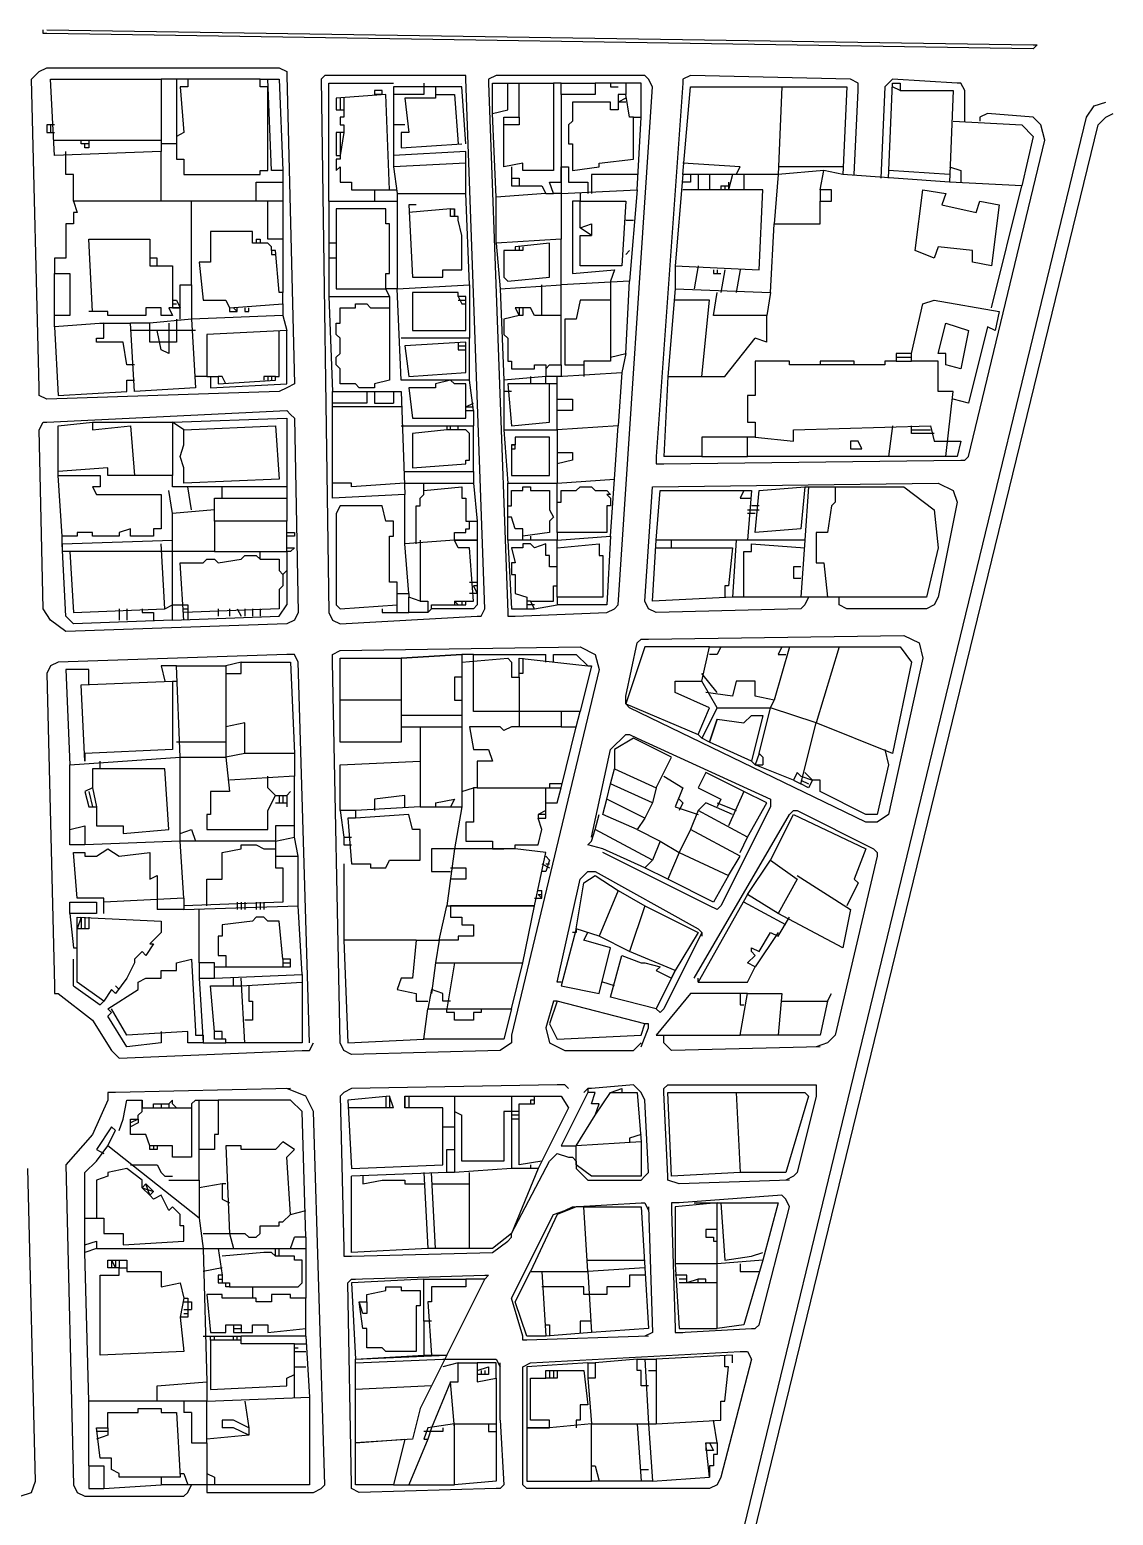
# Model space of a CAD drawing. Extents: x 636135 to 636995, y 811025 to 813508.
# Drawn here: x 636419.5 to 636704, y 811512 to 811902 of the extents above; entities that cross this region are included whole.
import ezdxf

# ---------------------------------------------------------------- set-up
doc = ezdxf.new("R2010")
doc.units = 0
for name, color, linetype in [('BLOCK', 7, 'CONTINUOUS'), ('BUILD', 3, 'CONTINUOUS'), ('ROADFAC', 4, 'CONTINUOUS')]:
    doc.layers.add(name, color=color, linetype=linetype)

msp = doc.modelspace()

# ---------------------------------------------------------------- linework, layer by layer
at = {"layer": 'BLOCK'}
for points in [[(636420, 811889), (636422, 811891), (636424, 811892)], [(636424, 811892), (636485, 811892)], [(636485, 811892), (636487, 811891), (636487, 811889)], [(636422, 811808), (636420, 811889)], [(636487, 811890), (636489, 811809)], [(636498, 811890), (636497, 811890), (636496, 811889)], [(636496, 811889), (636498, 811749)], [(636532, 811890), (636498, 811890)], [(636534, 811889), (636534, 811890), (636532, 811890)], [(636539, 811750), (636534, 811889)], [(636542, 811890), (636540, 811889), (636540, 811888)], [(636540, 811888), (636545, 811749)], [(636581, 811890), (636542, 811890)], [(636574, 811751), (636583, 811887)], [(636583, 811887), (636582, 811889), (636581, 811890)], [(636591, 811888), (636584, 811790)], [(636593, 811890), (636591, 811889), (636591, 811888)], [(636635, 811889), (636593, 811890)], [(636637, 811886), (636637, 811888), (636635, 811889)], [(636644, 811887), (636643, 811863)], [(636646, 811889), (636645, 811888), (636644, 811887)], [(636663, 811888), (636646, 811889)], [(636665, 811886), (636664, 811888), (636663, 811888)], [(636636, 811864), (636637, 811886)], [(636665, 811878), (636665, 811886)], [(636671, 811880), (636669, 811879), (636669, 811878)], [(636683, 811879), (636671, 811880)], [(636686, 811873), (636685, 811877), (636683, 811879)], [(636666, 811790), (636686, 811873)], [(636489, 811809), (636487, 811808), (636485, 811807)], [(636424, 811805), (636422, 811806), (636422, 811808)], [(636485, 811807), (636424, 811805)], [(636424, 811799), (636487, 811802)], [(636487, 811802), (636488, 811801), (636489, 811800)], [(636422, 811797), (636423, 811799), (636424, 811799)], [(636423, 811750), (636422, 811797)], [(636489, 811800), (636490, 811749)], [(636584, 811790), (636584, 811788), (636586, 811788)], [(636586, 811788), (636664, 811789)], [(636664, 811789), (636665, 811789), (636666, 811790)], [(636581, 811752), (636583, 811782)], [(636583, 811782), (636658, 811783)], [(636658, 811783), (636662, 811781), (636663, 811778)], [(636663, 811778), (636658, 811753)], [(636429, 811744), (636425, 811747), (636423, 811750)], [(636537, 811748), (636538, 811748), (636539, 811750)], [(636571, 811749), (636573, 811750), (636574, 811751)], [(636584, 811749), (636582, 811750), (636581, 811752)], [(636622, 811750), (636584, 811749)], [(636624, 811753), (636623, 811751), (636622, 811750)], [(636634, 811750), (636632, 811751), (636632, 811753)], [(636655, 811750), (636634, 811750)], [(636658, 811753), (636657, 811751), (636655, 811750)], [(636487, 811746), (636429, 811744)], [(636490, 811749), (636489, 811747), (636487, 811746)], [(636498, 811749), (636499, 811747), (636501, 811746)], [(636501, 811746), (636537, 811748)], [(636545, 811749), (636545, 811748), (636547, 811748)], [(636547, 811748), (636571, 811749)], [(636582, 811742), (636649, 811743)], [(636649, 811743), (636653, 811741), (636654, 811737)], [(636499, 811736), (636499, 811738), (636501, 811739)], [(636501, 811739), (636564, 811740)], [(636564, 811740), (636568, 811738), (636569, 811734)], [(636576, 811727), (636579, 811741)], [(636579, 811741), (636580, 811742), (636582, 811742)], [(636427, 811736), (636425, 811735), (636424, 811733)], [(636487, 811738), (636427, 811736)], [(636490, 811736), (636489, 811738), (636487, 811738)], [(636493, 811636), (636490, 811736)], [(636501, 811636), (636499, 811736)], [(636654, 811737), (636645, 811696)], [(636424, 811733), (636426, 811651)], [(636569, 811734), (636546, 811638)], [(636577, 811724), (636576, 811725), (636576, 811727)], [(636639, 811694), (636577, 811724)], [(636567, 811690), (636572, 811713), (636576, 811717)], [(636576, 811717), (636577, 811717), (636579, 811716)], [(636579, 811716), (636614, 811700)], [(636614, 811700), (636614, 811699), (636614, 811698)], [(636594, 811653), (636619, 811696)], [(636614, 811698), (636601, 811672)], [(636619, 811696), (636620, 811697), (636621, 811697)], [(636621, 811697), (636641, 811687)], [(636645, 811696), (636642, 811694), (636639, 811694)], [(636598, 811672), (636570, 811686)], [(636642, 811685), (636631, 811638)], [(636641, 811687), (636642, 811686), (636642, 811685)], [(636564, 811679), (636566, 811681), (636568, 811681)], [(636568, 811681), (636595, 811666)], [(636558, 811652), (636564, 811679)], [(636601, 811672), (636600, 811671), (636598, 811672)], [(636596, 811665), (636586, 811645)], [(636595, 811666), (636596, 811665), (636596, 811664)], [(636595, 811652), (636595, 811652), (636595, 811653)], [(636426, 811651), (636426, 811649), (636427, 811649), (636436, 811642), (636441, 811634), (636442, 811633), (636443, 811632)], [(636559, 811652), (636558, 811652), (636558, 811652)], [(636558, 811647), (636557, 811647), (636555, 811640)], [(636586, 811645), (636585, 811644), (636584, 811645)], [(636582, 811640), (636582, 811641), (636581, 811641)], [(636546, 811638), (636546, 811636), (636543, 811634)], [(636555, 811640), (636556, 811636), (636560, 811634)], [(636580, 811635), (636582, 811640)], [(636588, 811634), (636586, 811636), (636586, 811638)], [(636631, 811638), (636629, 811636), (636626, 811635)], [(636443, 811632), (636491, 811634)], [(636491, 811634), (636493, 811634), (636494, 811636)], [(636504, 811633), (636502, 811634), (636501, 811636)], [(636543, 811634), (636504, 811633)], [(636560, 811634), (636578, 811634)], [(636578, 811634), (636579, 811635), (636580, 811636)], [(636627, 811635), (636588, 811634)], [(636442, 811623), (636440, 811623), (636440, 811621), (636436, 811612), (636429, 811604)], [(636488, 811624), (636442, 811623)], [(636494, 811618), (636492, 811622), (636487, 811624)], [(636504, 811624), (636502, 811623), (636501, 811622)], [(636501, 811622), (636502, 811582)], [(636558, 811625), (636504, 811624)], [(636561, 811624), (636560, 811625), (636558, 811625)], [(636567, 811624), (636566, 811624), (636565, 811623)], [(636566, 811624), (636566, 811623)], [(636578, 811625), (636567, 811624)], [(636581, 811621), (636580, 811623), (636578, 811625)], [(636586, 811623), (636586, 811624), (636587, 811625)], [(636587, 811601), (636586, 811623)], [(636587, 811625), (636623, 811625)], [(636626, 811622), (636621, 811602)], [(636623, 811625), (636626, 811625), (636626, 811622)], [(636497, 811520), (636494, 811618)], [(636582, 811602), (636581, 811621)], [(636556, 811605), (636557, 811606), (636558, 811607)], [(636558, 811607), (636561, 811606)], [(636561, 811606), (636562, 811606), (636563, 811605)], [(636421, 811521), (636419, 811603)], [(636429, 811604), (636431, 811520)], [(636546, 811586), (636556, 811605)], [(636563, 811605), (636563, 811603), (636564, 811602)], [(636564, 811602), (636566, 811600), (636580, 811600)], [(636580, 811600), (636581, 811601), (636582, 811602)], [(636621, 811602), (636620, 811601), (636618, 811600)], [(636590, 811599), (636587, 811600), (636587, 811601)], [(636619, 811600), (636590, 811599)], [(636562, 811593), (636580, 811594)], [(636580, 811594), (636581, 811594), (636582, 811592)], [(636590, 811594), (636588, 811594), (636588, 811592)], [(636617, 811596), (636590, 811594)], [(636619, 811593), (636618, 811595), (636617, 811596)], [(636546, 811569), (636557, 811591)], [(636557, 811591), (636560, 811592), (636562, 811593)], [(636582, 811593), (636583, 811560)], [(636588, 811592), (636589, 811561)], [(636611, 811562), (636619, 811593)], [(636504, 811580), (636541, 811581), (636545, 811584)], [(636545, 811584), (636546, 811585), (636546, 811586)], [(636502, 811582), (636502, 811580), (636504, 811580)], [(636504, 811574), (636539, 811575)], [(636539, 811575), (636540, 811575), (636539, 811574)], [(636503, 811573), (636504, 811574), (636505, 811574)], [(636504, 811520), (636503, 811573)], [(636549, 811559), (636546, 811569)], [(636550, 811558), (636549, 811558), (636549, 811559)], [(636582, 811559), (636550, 811558)], [(636583, 811560), (636583, 811560), (636581, 811559)], [(636589, 811561), (636589, 811560), (636591, 811560)], [(636590, 811560), (636609, 811561)], [(636609, 811561), (636610, 811561), (636611, 811562)], [(636551, 811552), (636606, 811555)], [(636606, 811555), (636608, 811555), (636609, 811553)], [(636528, 811553), (636542, 811553)], [(636542, 811553), (636542, 811553), (636543, 811551)], [(636543, 811537), (636543, 811552)], [(636549, 811549), (636549, 811551), (636551, 811552)], [(636609, 811553), (636601, 811522)], [(636549, 811520), (636549, 811549)], [(636543, 811537), (636544, 811520)], [(636417, 811517), (636420, 811518), (636421, 811521)], [(636431, 811520), (636432, 811518), (636434, 811517)], [(636460, 811517), (636461, 811518), (636462, 811520)], [(636466, 811520), (636466, 811518), (636467, 811518)], [(636494, 811518), (636496, 811519), (636497, 811520)], [(636506, 811518), (636504, 811519), (636504, 811520)], [(636544, 811520), (636543, 811519), (636542, 811519)], [(636551, 811519), (636550, 811519), (636549, 811520)], [(636601, 811522), (636600, 811520), (636598, 811519)], [(636434, 811517), (636460, 811517)], [(636467, 811518), (636494, 811518)], [(636542, 811519), (636506, 811518)], [(636598, 811519), (636551, 811519)]]:
    msp.add_lwpolyline(points, dxfattribs=at)
at = {"layer": 'BUILD'}
for points in [[(636425, 811889), (636426, 811889), (636454, 811889), (636454, 811870), (636426, 811869), (636425, 811889)], [(636461, 811889), (636461, 811887), (636459, 811887), (636460, 811875), (636458, 811874), (636458, 811868), (636460, 811868), (636460, 811864), (636480, 811864), (636480, 811865), (636482, 811865), (636482, 811887), (636480, 811887), (636480, 811889), (636454, 811889)], [(636458, 811889), (636458, 811874)], [(636480, 811889), (636485, 811889), (636486, 811865), (636483, 811865), (636482, 811889)], [(636498, 811857), (636498, 811888)], [(636498, 811888), (636515, 811888)], [(636523, 811888), (636523, 811885), (636515, 811885)], [(636533, 811887), (636515, 811887)], [(636515, 811887), (636515, 811869)], [(636526, 811887), (636526, 811884), (636518, 811884), (636519, 811875), (636517, 811875), (636517, 811871), (636533, 811872), (636533, 811872)], [(636533, 811888), (636533, 811888)], [(636534, 811872), (636533, 811887)], [(636541, 811880), (636541, 811888), (636557, 811888), (636557, 811865), (636549, 811865), (636549, 811867), (636544, 811866), (636544, 811879), (636548, 811879), (636548, 811888)], [(636541, 811880), (636545, 811881), (636545, 811888)], [(636559, 811885), (636559, 811888), (636557, 811888)], [(636568, 811888), (636568, 811885), (636559, 811885)], [(636559, 811888), (636568, 811888)], [(636576, 811888), (636576, 811885), (636574, 811885), (636574, 811881), (636572, 811881), (636572, 811883), (636562, 811883), (636562, 811878), (636561, 811877), (636561, 811872), (636562, 811872), (636562, 811865), (636569, 811866), (636569, 811867), (636578, 811868), (636578, 811879), (636580, 811879), (636580, 811888), (636576, 811888)], [(636576, 811888), (636568, 811888)], [(636572, 811888), (636572, 811887)], [(636572, 811887), (636574, 811887)], [(636593, 811887), (636617, 811887), (636616, 811864), (636591, 811864), (636593, 811887)], [(636617, 811887), (636634, 811887), (636633, 811864), (636628, 811865), (636616, 811864)], [(636645, 811863), (636646, 811888), (636648, 811888), (636648, 811886), (636662, 811886), (636661, 811862), (636633, 811864)], [(636648, 811886), (636646, 811887)], [(636513, 811885), (636500, 811884), (636500, 811881), (636502, 811881), (636502, 811879), (636501, 811879), (636501, 811877), (636502, 811877), (636502, 811875), (636500, 811875), (636500, 811869), (636501, 811869), (636501, 811868), (636500, 811868), (636500, 811865), (636501, 811866), (636501, 811862), (636504, 811862), (636504, 811860), (636514, 811860), (636513, 811885)], [(636501, 811884), (636501, 811881)], [(636502, 811884), (636502, 811881)], [(636512, 811885), (636512, 811886), (636510, 811886), (636510, 811885)], [(636512, 811885), (636510, 811885)], [(636526, 811885), (636526, 811885)], [(636526, 811885), (636531, 811885)], [(636531, 811885), (636532, 811872)], [(636559, 811885), (636559, 811866)], [(636559, 811885), (636559, 811885)], [(636576, 811884), (636574, 811883)], [(636576, 811883), (636574, 811883)], [(636577, 811879), (636576, 811885)], [(636542, 811858), (636541, 811880)], [(636548, 811879), (636548, 811877)], [(636578, 811879), (636577, 811879)], [(636579, 811860), (636580, 811879)], [(636426, 811877), (636424, 811877), (636424, 811875), (636426, 811875)], [(636425, 811877), (636425, 811875)], [(636501, 811875), (636501, 811869)], [(636502, 811875), (636501, 811869)], [(636518, 811877), (636515, 811877)], [(636548, 811877), (636544, 811877)], [(636662, 811878), (636680, 811877), (636683, 811874), (636680, 811861), (636661, 811862)], [(636426, 811873), (636454, 811873)], [(636435, 811873), (636435, 811871), (636434, 811871), (636434, 811872), (636433, 811872), (636433, 811873)], [(636435, 811872), (636434, 811872)], [(636458, 811872), (636454, 811872)], [(636431, 811857), (636431, 811864), (636429, 811864), (636429, 811870)], [(636454, 811857), (636454, 811870)], [(636534, 811870), (636515, 811869)], [(636515, 811869), (636515, 811866)], [(636515, 811866), (636516, 811859), (636534, 811859), (636534, 811867), (636515, 811866)], [(636534, 811867), (636534, 811870)], [(636605, 811864), (636606, 811866), (636591, 811867)], [(636486, 811865), (636486, 811857), (636479, 811857), (636479, 811862), (636486, 811862)], [(636546, 811866), (636546, 811861), (636554, 811861), (636555, 811859), (636557, 811859), (636556, 811862), (636559, 811862), (636559, 811866)], [(636546, 811863), (636548, 811863)], [(636548, 811863), (636548, 811861)], [(636559, 811866), (636559, 811859)], [(636559, 811866), (636561, 811866)], [(636561, 811866), (636561, 811862)], [(636579, 811864), (636567, 811864)], [(636567, 811864), (636567, 811859)], [(636591, 811864), (636589, 811840), (636611, 811839), (636612, 811860), (636591, 811860)], [(636593, 811864), (636593, 811862)], [(636595, 811864), (636595, 811860)], [(636598, 811864), (636598, 811860)], [(636604, 811864), (636603, 811860)], [(636607, 811864), (636607, 811860)], [(636616, 811864), (636615, 811851), (636627, 811851), (636627, 811857), (636630, 811857), (636630, 811860), (636627, 811860), (636628, 811865)], [(636633, 811866), (636616, 811866)], [(636661, 811864), (636645, 811865)], [(636661, 811866), (636664, 811865), (636664, 811862)], [(636510, 811860), (636510, 811857)], [(636514, 811860), (636516, 811860)], [(636559, 811859), (636579, 811860)], [(636561, 811862), (636566, 811862)], [(636566, 811862), (636566, 811859)], [(636579, 811860), (636577, 811836)], [(636593, 811862), (636591, 811862)], [(636601, 811861), (636601, 811860)], [(636601, 811861), (636603, 811861)], [(636602, 811861), (636602, 811860)], [(636603, 811862), (636603, 811860)], [(636627, 811860), (636627, 811857)], [(636654, 811860), (636660, 811859), (636659, 811856), (636668, 811854), (636669, 811857), (636674, 811856), (636672, 811840), (636667, 811841), (636667, 811844), (636658, 811845), (636657, 811842), (636652, 811844), (636654, 811860)], [(636672, 811829), (636680, 811861)], [(636454, 811857), (636431, 811857), (636432, 811854), (636431, 811854), (636431, 811851), (636429, 811851), (636429, 811842), (636426, 811842), (636426, 811838)], [(636479, 811857), (636454, 811857)], [(636462, 811835), (636462, 811857)], [(636486, 811857), (636486, 811847), (636482, 811847), (636482, 811857)], [(636498, 811857), (636498, 811846)], [(636498, 811857), (636510, 811857)], [(636510, 811857), (636516, 811857)], [(636516, 811859), (636516, 811834)], [(636521, 811856), (636519, 811856), (636520, 811837), (636528, 811837), (636528, 811839), (636533, 811839), (636533, 811844), (636533, 811844), (636533, 811847), (636533, 811848), (636532, 811852)], [(636535, 811835), (636534, 811859)], [(636559, 811859), (636559, 811847), (636542, 811846)], [(636555, 811859), (636542, 811858)], [(636542, 811846), (636542, 811858)], [(636559, 811859), (636557, 811859)], [(636564, 811859), (636564, 811857), (636562, 811857), (636562, 811838), (636573, 811839), (636572, 811836)], [(636564, 811857), (636576, 811857), (636575, 811840), (636564, 811840), (636564, 811848), (636567, 811848), (636564, 811850), (636564, 811857)], [(636513, 811855), (636500, 811855), (636500, 811834), (636513, 811834), (636513, 811838), (636514, 811838), (636514, 811851), (636513, 811851), (636513, 811855)], [(636531, 811853), (636530, 811853), (636530, 811855), (636519, 811854)], [(636530, 811855), (636531, 811855), (636531, 811853), (636531, 811853), (636531, 811855)], [(636532, 811852), (636532, 811853), (636531, 811853)], [(636576, 811852), (636578, 811852)], [(636478, 811849), (636467, 811849), (636467, 811841), (636464, 811841), (636465, 811831), (636471, 811831), (636472, 811829), (636486, 811830), (636486, 811833), (636485, 811833), (636484, 811844), (636483, 811844)], [(636482, 811846), (636478, 811846), (636478, 811849)], [(636564, 811850), (636567, 811851), (636567, 811848)], [(636614, 811833), (636615, 811851)], [(636436, 811828), (636435, 811847), (636451, 811847), (636451, 811840), (636457, 811840), (636457, 811829), (636456, 811829), (636457, 811827), (636454, 811827), (636454, 811829), (636450, 811829), (636450, 811827), (636440, 811827), (636440, 811828), (636435, 811828)], [(636479, 811847), (636480, 811847), (636480, 811846)], [(636479, 811847), (636479, 811846)], [(636483, 811844), (636483, 811845), (636482, 811846)], [(636483, 811844), (636483, 811843), (636484, 811843)], [(636486, 811847), (636486, 811833)], [(636500, 811846), (636498, 811846)], [(636498, 811846), (636498, 811842)], [(636542, 811846), (636543, 811834)], [(636556, 811846), (636547, 811845), (636547, 811844), (636544, 811844), (636544, 811841), (636544, 811841), (636544, 811837), (636545, 811836), (636556, 811837), (636556, 811846)], [(636549, 811845), (636549, 811844), (636547, 811844)], [(636548, 811845), (636548, 811844)], [(636559, 811835), (636559, 811847)], [(636576, 811843), (636577, 811844)], [(636453, 811840), (636453, 811842), (636451, 811842)], [(636500, 811842), (636498, 811842)], [(636498, 811842), (636498, 811832)], [(636589, 811840), (636589, 811834)], [(636595, 811840), (636594, 811834)], [(636426, 811824), (636426, 811838), (636430, 811838), (636430, 811827), (636426, 811827)], [(636577, 811836), (636559, 811835)], [(636572, 811836), (636572, 811815), (636565, 811815), (636565, 811811)], [(636576, 811817), (636577, 811836)], [(636599, 811839), (636599, 811838)], [(636599, 811838), (636601, 811838)], [(636600, 811839), (636600, 811838)], [(636602, 811839), (636601, 811833)], [(636606, 811839), (636605, 811833)], [(636459, 811826), (636459, 811835), (636462, 811835), (636462, 811826)], [(636498, 811832), (636499, 811807)], [(636498, 811832), (636514, 811832)], [(636516, 811834), (636513, 811834)], [(636514, 811832), (636513, 811834)], [(636514, 811832), (636514, 811829)], [(636516, 811834), (636535, 811835)], [(636517, 811810), (636516, 811834)], [(636534, 811832), (636532, 811832), (636532, 811833), (636520, 811833), (636520, 811823), (636534, 811823), (636534, 811832)], [(636532, 811832), (636533, 811830)], [(636535, 811835), (636535, 811821)], [(636543, 811834), (636559, 811835)], [(636543, 811834), (636544, 811810)], [(636554, 811827), (636554, 811835)], [(636559, 811814), (636559, 811835)], [(636589, 811834), (636587, 811811), (636596, 811811), (636598, 811831), (636589, 811831)], [(636589, 811834), (636614, 811833), (636613, 811827), (636599, 811827), (636600, 811833)], [(636457, 811831), (636458, 811831), (636459, 811829), (636457, 811829)], [(636457, 811830), (636458, 811830)], [(636457, 811829), (636459, 811829)], [(636472, 811829), (636472, 811828), (636474, 811828), (636474, 811829)], [(636473, 811829), (636474, 811828)], [(636476, 811829), (636476, 811828), (636477, 811828), (636477, 811829)], [(636486, 811830), (636486, 811827)], [(636514, 811829), (636514, 811810), (636510, 811809), (636510, 811808), (636506, 811808), (636505, 811809), (636501, 811809), (636501, 811813), (636500, 811814), (636500, 811816), (636501, 811817), (636501, 811821), (636500, 811822), (636500, 811825), (636501, 811825), (636501, 811829), (636505, 811829), (636505, 811830), (636508, 811830), (636509, 811829), (636514, 811829)], [(636532, 811831), (636534, 811831)], [(636533, 811830), (636534, 811830)], [(636559, 811827), (636552, 811827), (636551, 811829), (636547, 811829), (636548, 811827), (636544, 811826), (636544, 811822), (636545, 811821), (636545, 811820), (636545, 811819), (636545, 811815), (636546, 811815), (636546, 811813), (636552, 811813), (636552, 811814), (636555, 811814), (636555, 811811), (636544, 811810)], [(636548, 811829), (636548, 811827)], [(636549, 811829), (636549, 811827)], [(636572, 811831), (636564, 811831), (636563, 811826), (636560, 811826), (636560, 811814), (636565, 811814)], [(636651, 811817), (636654, 811830), (636657, 811831), (636674, 811828), (636673, 811823), (636671, 811824), (636666, 811804), (636662, 811805)], [(636439, 811825), (636426, 811824), (636427, 811806), (636445, 811807), (636445, 811810), (636447, 811810)], [(636447, 811814), (636445, 811814), (636444, 811820), (636437, 811820), (636437, 811821), (636439, 811821), (636439, 811825)], [(636438, 811825), (636446, 811825)], [(636462, 811826), (636463, 811808), (636447, 811807), (636446, 811825)], [(636451, 811825), (636446, 811825)], [(636458, 811826), (636458, 811820), (636451, 811820), (636451, 811825)], [(636462, 811826), (636451, 811825)], [(636456, 811825), (636456, 811817), (636454, 811818), (636453, 811823)], [(636486, 811827), (636462, 811826)], [(636486, 811827), (636487, 811823), (636466, 811822), (636466, 811811), (636469, 811811), (636469, 811809), (636484, 811810), (636484, 811811), (636485, 811811), (636485, 811823)], [(636549, 811827), (636548, 811827)], [(636613, 811827), (636613, 811827)], [(636613, 811820), (636613, 811827)], [(636660, 811825), (636666, 811823), (636664, 811813), (636660, 811814), (636660, 811817), (636658, 811817), (636660, 811825)], [(636463, 811823), (636446, 811823)], [(636487, 811809), (636487, 811823)], [(636535, 811821), (636517, 811821)], [(636535, 811810), (636535, 811821)], [(636602, 811811), (636610, 811821)], [(636613, 811820), (636610, 811821)], [(636534, 811820), (636518, 811819), (636519, 811811), (636534, 811812), (636534, 811820)], [(636532, 811820), (636532, 811818), (636534, 811818)], [(636532, 811819), (636534, 811819)], [(636572, 811816), (636576, 811817)], [(636576, 811817), (636575, 811812)], [(636660, 811790), (636662, 811807), (636658, 811807), (636658, 811815), (636651, 811815), (636651, 811817), (636647, 811817), (636647, 811815), (636644, 811815), (636644, 811814), (636636, 811814), (636636, 811815), (636627, 811815), (636627, 811814), (636619, 811814), (636619, 811815), (636610, 811815), (636610, 811806), (636608, 811806), (636608, 811799), (636610, 811799), (636610, 811795), (636620, 811794), (636620, 811797), (636656, 811798), (636657, 811794), (636664, 811794)], [(636555, 811813), (636556, 811814), (636559, 811814), (636559, 811811), (636555, 811811)], [(636636, 811815), (636627, 811815)], [(636636, 811814), (636627, 811814)], [(636647, 811816), (636651, 811816)], [(636647, 811815), (636651, 811815)], [(636466, 811811), (636463, 811811)], [(636467, 811811), (636467, 811808)], [(636467, 811808), (636487, 811809)], [(636470, 811811), (636469, 811811)], [(636471, 811809), (636470, 811811)], [(636484, 811811), (636481, 811811), (636481, 811810)], [(636482, 811811), (636482, 811810)], [(636483, 811811), (636483, 811810)], [(636535, 811810), (636517, 811810)], [(636534, 811809), (636531, 811809), (636530, 811810), (636526, 811809), (636526, 811808), (636519, 811808), (636520, 811800), (636534, 811800), (636534, 811809)], [(636536, 811802), (636535, 811810)], [(636544, 811810), (636544, 811797)], [(636558, 811809), (636545, 811809), (636546, 811798), (636556, 811799), (636556, 811809)], [(636551, 811811), (636551, 811809)], [(636555, 811809), (636555, 811811)], [(636558, 811811), (636575, 811812), (636574, 811798)], [(636558, 811797), (636558, 811811)], [(636587, 811811), (636586, 811790)], [(636596, 811811), (636602, 811811)], [(636499, 811807), (636517, 811807), (636518, 811780), (636499, 811779), (636499, 811807)], [(636508, 811807), (636508, 811804)], [(636510, 811807), (636510, 811804)], [(636515, 811807), (636515, 811804)], [(636546, 811807), (636544, 811807)], [(636558, 811805), (636562, 811805), (636562, 811802), (636558, 811802)], [(636508, 811804), (636499, 811804)], [(636517, 811803), (636499, 811803)], [(636510, 811804), (636515, 811804)], [(636534, 811803), (636536, 811804)], [(636534, 811803), (636536, 811803)], [(636534, 811802), (636536, 811802)], [(636536, 811802), (636536, 811798)], [(636427, 811798), (636436, 811799), (636436, 811797), (636446, 811798), (636447, 811785), (636440, 811785), (636440, 811787), (636427, 811786), (636427, 811798)], [(636427, 811798), (636436, 811799), (636457, 811799), (636457, 811785), (636447, 811785)], [(636460, 811797), (636457, 811799), (636487, 811800), (636487, 811782), (636461, 811782), (636457, 811782), (636457, 811785)], [(636460, 811797), (636484, 811798), (636485, 811784), (636460, 811783), (636460, 811787)], [(636460, 811793), (636460, 811797)], [(636517, 811798), (636536, 811798)], [(636529, 811798), (636529, 811797), (636520, 811796), (636520, 811787), (636534, 811788), (636534, 811789), (636535, 811789), (636535, 811796), (636534, 811797), (636532, 811797), (636532, 811798)], [(636532, 811797), (636529, 811797)], [(636530, 811797), (636530, 811798)], [(636532, 811797), (636532, 811798)], [(636536, 811786), (636536, 811798)], [(636544, 811797), (636545, 811783)], [(636544, 811797), (636558, 811797)], [(636573, 811784), (636574, 811798), (636558, 811797), (636558, 811783)], [(636646, 811798), (636645, 811790)], [(636657, 811796), (636651, 811796), (636651, 811798)], [(636651, 811797), (636656, 811797)], [(636460, 811787), (636459, 811790), (636460, 811793)], [(636556, 811795), (636547, 811795), (636547, 811793), (636546, 811793), (636546, 811785), (636556, 811785), (636556, 811795)], [(636546, 811793), (636547, 811793)], [(636547, 811792), (636547, 811793)], [(636610, 811795), (636596, 811795)], [(636596, 811795), (636596, 811790)], [(636608, 811790), (636608, 811795)], [(636637, 811794), (636635, 811794), (636635, 811792), (636638, 811792), (636637, 811794)], [(636664, 811794), (636663, 811790), (636660, 811790)], [(636546, 811792), (636547, 811792)], [(636558, 811791), (636562, 811791), (636562, 811789), (636558, 811788)], [(636596, 811790), (636586, 811790)], [(636596, 811790), (636608, 811790)], [(636660, 811790), (636608, 811790)], [(636427, 811785), (636438, 811785), (636438, 811782), (636436, 811782), (636437, 811780), (636454, 811780), (636454, 811771), (636452, 811771), (636452, 811769), (636446, 811769), (636446, 811771), (636443, 811770), (636443, 811769), (636436, 811769), (636436, 811770), (636432, 811770), (636432, 811769), (636428, 811769), (636427, 811785), (636427, 811786)], [(636518, 811786), (636536, 811786)], [(636536, 811786), (636536, 811783)], [(636462, 811776), (636461, 811782)], [(636470, 811779), (636470, 811782)], [(636487, 811782), (636487, 811779)], [(636504, 811783), (636499, 811783)], [(636518, 811783), (636504, 811782)], [(636504, 811782), (636504, 811783)], [(636518, 811783), (636536, 811783)], [(636523, 811780), (636523, 811783)], [(636523, 811781), (636533, 811782), (636533, 811779), (636534, 811779), (636534, 811773), (636537, 811773), (636537, 811768), (636531, 811768), (636531, 811770), (636534, 811770), (636534, 811771)], [(636536, 811783), (636537, 811773)], [(636545, 811768), (636545, 811783)], [(636545, 811783), (636558, 811783)], [(636549, 811768), (636549, 811771), (636547, 811771), (636546, 811774), (636545, 811774), (636545, 811777), (636546, 811777), (636546, 811781), (636549, 811781), (636549, 811782), (636551, 811782), (636551, 811781), (636556, 811781), (636556, 811777), (636556, 811776), (636557, 811774), (636556, 811773), (636556, 811770), (636549, 811769)], [(636558, 811778), (636559, 811778), (636559, 811781), (636563, 811781), (636564, 811782), (636567, 811782), (636568, 811781), (636571, 811781), (636572, 811780), (636571, 811780), (636572, 811779), (636572, 811777), (636571, 811777), (636571, 811770), (636558, 811770), (636558, 811778), (636558, 811783), (636573, 811784)], [(636572, 811769), (636573, 811784)], [(636610, 811770), (636611, 811781), (636623, 811782), (636622, 811771), (636610, 811770)], [(636623, 811782), (636624, 811782)], [(636624, 811782), (636623, 811768)], [(636624, 811782), (636649, 811782)], [(636631, 811782), (636631, 811778), (636630, 811777), (636629, 811770)], [(636649, 811782), (636657, 811776), (636658, 811766)], [(636457, 811775), (636456, 811781)], [(636468, 811779), (636487, 811779), (636487, 811773), (636468, 811773), (636468, 811779)], [(636518, 811767), (636518, 811780)], [(636521, 811767), (636521, 811777), (636522, 811777), (636522, 811778)], [(636522, 811778), (636522, 811779), (636523, 811780)], [(636584, 811768), (636585, 811781), (636609, 811781), (636608, 811768), (636584, 811768)], [(636607, 811781), (636606, 811779), (636609, 811779)], [(636468, 811776), (636457, 811775)], [(636457, 811765), (636457, 811775)], [(636516, 811749), (636516, 811757), (636514, 811757), (636514, 811769), (636515, 811769), (636515, 811773), (636513, 811773), (636512, 811777), (636501, 811777), (636500, 811775), (636500, 811751), (636501, 811750), (636516, 811751)], [(636608, 811776), (636611, 811776)], [(636610, 811775), (636608, 811775)], [(636611, 811777), (636609, 811777)], [(636468, 811773), (636468, 811765), (636487, 811765), (636487, 811773)], [(636487, 811770), (636489, 811770), (636489, 811769), (636487, 811769)], [(636534, 811771), (636535, 811771), (636535, 811771)], [(636535, 811771), (636535, 811773)], [(636558, 811770), (636558, 811768)], [(636629, 811770), (636626, 811770)], [(636626, 811770), (636626, 811762)], [(636428, 811767), (636428, 811769)], [(636428, 811767), (636457, 811768)], [(636428, 811767), (636428, 811765)], [(636429, 811748), (636428, 811767)], [(636430, 811765), (636431, 811749), (636455, 811750), (636454, 811767)], [(636487, 811766), (636489, 811766), (636488, 811765), (636487, 811765)], [(636522, 811768), (636522, 811752), (636524, 811752), (636524, 811749), (636525, 811750), (636525, 811751), (636534, 811751), (636534, 811752), (636536, 811752), (636535, 811766), (636532, 811766), (636531, 811768), (636518, 811767)], [(636519, 811754), (636518, 811767)], [(636531, 811768), (636537, 811768)], [(636537, 811768), (636537, 811757)], [(636545, 811768), (636546, 811750)], [(636558, 811768), (636545, 811768)], [(636558, 811761), (636556, 811761), (636556, 811764), (636555, 811764), (636555, 811767), (636552, 811766), (636551, 811767), (636549, 811767), (636549, 811766), (636546, 811766), (636547, 811762), (636546, 811762), (636546, 811759), (636547, 811759), (636547, 811754), (636550, 811753), (636550, 811750), (636552, 811750), (636551, 811752), (636557, 811752), (636557, 811756), (636558, 811756), (636558, 811761)], [(636551, 811769), (636551, 811768)], [(636572, 811769), (636571, 811751), (636558, 811751)], [(636558, 811768), (636572, 811769)], [(636558, 811766), (636558, 811768)], [(636558, 811761), (636558, 811766), (636569, 811767), (636569, 811764), (636570, 811764), (636570, 811753), (636558, 811753), (636558, 811756)], [(636604, 811753), (636583, 811752), (636584, 811768)], [(636584, 811766), (636604, 811766), (636603, 811756), (636602, 811756), (636602, 811753)], [(636588, 811766), (636588, 811768)], [(636623, 811768), (636622, 811753), (636604, 811753)], [(636605, 811768), (636604, 811753)], [(636607, 811753), (636607, 811765), (636609, 811765), (636609, 811767), (636623, 811766)], [(636623, 811768), (636608, 811768)], [(636658, 811766), (636655, 811753), (636622, 811753)], [(636457, 811765), (636428, 811765)], [(636457, 811747), (636457, 811765)], [(636468, 811765), (636457, 811765)], [(636460, 811747), (636459, 811762), (636465, 811762), (636466, 811763), (636468, 811763), (636469, 811762), (636475, 811763), (636476, 811764), (636479, 811764), (636480, 811763), (636485, 811763), (636485, 811760), (636486, 811759), (636486, 811756), (636485, 811755), (636485, 811750), (636460, 811749)], [(636480, 811763), (636480, 811765)], [(636487, 811765), (636487, 811751)], [(636626, 811762), (636628, 811762), (636629, 811753)], [(636486, 811759), (636487, 811760)], [(636622, 811761), (636620, 811761), (636620, 811758), (636622, 811758)], [(636516, 811754), (636519, 811754)], [(636519, 811754), (636519, 811753)], [(636535, 811757), (636537, 811757)], [(636537, 811754), (636535, 811754)], [(636537, 811756), (636536, 811756)], [(636536, 811756), (636537, 811754)], [(636537, 811757), (636537, 811756)], [(636537, 811756), (636537, 811751)], [(636443, 811750), (636443, 811747)], [(636445, 811750), (636445, 811747)], [(636449, 811750), (636449, 811749), (636452, 811749), (636452, 811747)], [(636455, 811750), (636457, 811751)], [(636457, 811751), (636461, 811751), (636461, 811747)], [(636460, 811750), (636461, 811750)], [(636469, 811750), (636469, 811748)], [(636472, 811750), (636472, 811748)], [(636474, 811750), (636475, 811748)], [(636476, 811750), (636476, 811748)], [(636478, 811750), (636478, 811748)], [(636480, 811750), (636480, 811748)], [(636485, 811748), (636487, 811751)], [(636512, 811750), (636512, 811749)], [(636522, 811752), (636519, 811753)], [(636519, 811749), (636519, 811753)], [(636536, 811750), (636525, 811750)], [(636531, 811752), (636532, 811751)], [(636531, 811752), (636531, 811751)], [(636531, 811752), (636534, 811752)], [(636533, 811752), (636533, 811751)], [(636536, 811750), (636537, 811751)], [(636546, 811750), (636550, 811750)], [(636551, 811752), (636550, 811752)], [(636552, 811751), (636550, 811751)], [(636552, 811750), (636558, 811751)], [(636558, 811753), (636558, 811751)], [(636429, 811748), (636431, 811746)], [(636457, 811747), (636431, 811746)], [(636457, 811747), (636485, 811748)], [(636512, 811749), (636516, 811749)], [(636516, 811749), (636519, 811749)], [(636524, 811749), (636519, 811749)], [(636598, 811740), (636581, 811740), (636576, 811725), (636595, 811717), (636598, 811724), (636589, 811728), (636589, 811731), (636596, 811731), (636598, 811740)], [(636619, 811740), (636615, 811726), (636610, 811727), (636610, 811731), (636605, 811731), (636604, 811727), (636597, 811728)], [(636601, 811740), (636600, 811738), (636598, 811738)], [(636598, 811740), (636619, 811740)], [(636619, 811740), (636632, 811740), (636626, 811720), (636614, 811724), (636615, 811726)], [(636617, 811740), (636616, 811738), (636618, 811738)], [(636631, 811740), (636648, 811740), (636651, 811736), (636646, 811712), (636626, 811720)], [(636435, 811730), (636435, 811734), (636429, 811734), (636430, 811709), (636459, 811711), (636458, 811735), (636454, 811735), (636455, 811731)], [(636458, 811735), (636471, 811735), (636471, 811715), (636458, 811715)], [(636471, 811733), (636475, 811733), (636475, 811736), (636488, 811736), (636489, 811712), (636476, 811712), (636476, 811720), (636471, 811719)], [(636475, 811736), (636471, 811735)], [(636501, 811737), (636517, 811737), (636517, 811726), (636501, 811726), (636501, 811737)], [(636533, 811738), (636517, 811737), (636533, 811738), (636533, 811732), (636531, 811732), (636531, 811726), (636533, 811726), (636533, 811722), (636517, 811722)], [(636533, 811736), (636545, 811737), (636546, 811736), (636546, 811732), (636548, 811732), (636548, 811723), (636536, 811723), (636536, 811738), (636533, 811738)], [(636536, 811738), (636555, 811738)], [(636548, 811737), (636566, 811735), (636567, 811735), (636564, 811723), (636548, 811723)], [(636548, 811732), (636548, 811737)], [(636549, 811737), (636549, 811733), (636548, 811733)], [(636555, 811736), (636555, 811738)], [(636557, 811736), (636557, 811738)], [(636557, 811738), (636563, 811738)], [(636563, 811738), (636566, 811735)], [(636434, 811712), (636434, 811710), (636433, 811730), (636457, 811731), (636457, 811713), (636434, 811712)], [(636457, 811731), (636458, 811731)], [(636533, 811732), (636533, 811726)], [(636600, 811728), (636596, 811733)], [(636600, 811724), (636596, 811731)], [(636517, 811726), (636517, 811715), (636501, 811715), (636501, 811726)], [(636548, 811723), (636548, 811719)], [(636559, 811723), (636559, 811719), (636563, 811719), (636564, 811723)], [(636600, 811724), (636596, 811716)], [(636600, 811724), (636614, 811724)], [(636611, 811712), (636614, 811724)], [(636517, 811719), (636533, 811719)], [(636522, 811719), (636522, 811710)], [(636533, 811722), (636533, 811698)], [(636559, 811719), (636546, 811719), (636544, 811718), (636543, 811719), (636535, 811719), (636536, 811713), (636540, 811713), (636541, 811710), (636537, 811710), (636537, 811703), (636559, 811703), (636563, 811719)], [(636598, 811715), (636600, 811721), (636598, 811715), (636600, 811721), (636607, 811720), (636609, 811722), (636612, 811722), (636609, 811710), (636598, 811715), (636596, 811716), (636595, 811717)], [(636644, 811713), (636645, 811709), (636642, 811696), (636639, 811696), (636627, 811702), (636627, 811705), (636625, 811705), (636624, 811703), (636622, 811704), (636626, 811720)], [(636471, 811715), (636471, 811711)], [(636578, 811716), (636573, 811713), (636573, 811708), (636584, 811703), (636588, 811711), (636578, 811716)], [(636459, 811691), (636459, 811711)], [(636459, 811711), (636471, 811711)], [(636471, 811711), (636472, 811702), (636467, 811702), (636467, 811696), (636466, 811696), (636466, 811692), (636482, 811692), (636482, 811697)], [(636476, 811712), (636471, 811711)], [(636489, 811712), (636489, 811706)], [(636611, 811712), (636610, 811709), (636612, 811709)], [(636612, 811711), (636611, 811712)], [(636612, 811711), (636612, 811709)], [(636430, 811692), (636430, 811709)], [(636436, 811708), (636436, 811703), (636434, 811702), (636435, 811698), (636437, 811698), (636437, 811693), (636444, 811693), (636444, 811691), (636456, 811692), (636455, 811708), (636436, 811708)], [(636438, 811708), (636438, 811710)], [(636501, 811697), (636501, 811709), (636522, 811710), (636522, 811698), (636505, 811697)], [(636584, 811703), (636583, 811699), (636572, 811704), (636573, 811708)], [(636607, 811702), (636597, 811707), (636595, 811703), (636601, 811700), (636600, 811698)], [(636610, 811709), (636609, 811710)], [(636622, 811706), (636621, 811707), (636620, 811705), (636610, 811709)], [(636623, 811707), (636625, 811705)], [(636489, 811706), (636472, 811705)], [(636482, 811703), (636482, 811706)], [(636489, 811693), (636489, 811706)], [(636559, 811704), (636556, 811704), (636556, 811703)], [(636583, 811699), (636581, 811695), (636571, 811700), (636572, 811704)], [(636586, 811706), (636591, 811703), (636589, 811698), (636595, 811696)], [(636620, 811705), (636622, 811704)], [(636622, 811706), (636625, 811705)], [(636622, 811705), (636624, 811704)], [(636435, 811702), (636436, 811698)], [(636436, 811703), (636437, 811698)], [(636482, 811697), (636484, 811701), (636482, 811703)], [(636484, 811701), (636487, 811701)], [(636485, 811701), (636485, 811699)], [(636486, 811701), (636486, 811699)], [(636488, 811702), (636487, 811701)], [(636487, 811701), (636487, 811699)], [(636518, 811698), (636518, 811701), (636510, 811700), (636510, 811697)], [(636526, 811699), (636531, 811700)], [(636531, 811700), (636530, 811698)], [(636533, 811702), (636536, 811703)], [(636537, 811703), (636536, 811703), (636536, 811694), (636534, 811694), (636534, 811689), (636541, 811689)], [(636547, 811688), (636553, 811688), (636554, 811692), (636553, 811695), (636555, 811695), (636555, 811703)], [(636555, 811699), (636558, 811699), (636559, 811703)], [(636581, 811695), (636579, 811692), (636570, 811696), (636571, 811700)], [(636590, 811700), (636591, 811699), (636590, 811697)], [(636608, 811690), (636613, 811699), (636607, 811702), (636603, 811693)], [(636484, 811699), (636487, 811699)], [(636487, 811699), (636487, 811698)], [(636505, 811697), (636501, 811697), (636502, 811690), (636502, 811690), (636502, 811688), (636504, 811688)], [(636505, 811697), (636505, 811695), (636503, 811695), (636504, 811683), (636509, 811683), (636509, 811682), (636513, 811682), (636514, 811684), (636522, 811684), (636522, 811692), (636520, 811692), (636519, 811696), (636505, 811695)], [(636522, 811698), (636533, 811698)], [(636526, 811699), (636526, 811698)], [(636533, 811698), (636531, 811687)], [(636555, 811697), (636553, 811696)], [(636555, 811696), (636553, 811696)], [(636553, 811696), (636553, 811695)], [(636579, 811692), (636585, 811689), (636583, 811684), (636568, 811692), (636569, 811696)], [(636606, 811686), (636608, 811690), (636595, 811697), (636593, 811692)], [(636604, 811696), (636597, 811699), (636595, 811697)], [(636600, 811699), (636605, 811697)], [(636614, 811684), (636620, 811696), (636639, 811687), (636636, 811679), (636637, 811678), (636634, 811672)], [(636430, 811692), (636434, 811693), (636434, 811688), (636430, 811688), (636430, 811692)], [(636459, 811691), (636462, 811692), (636463, 811689), (636459, 811689), (636459, 811691)], [(636489, 811693), (636484, 811693), (636484, 811689), (636489, 811690), (636489, 811693)], [(636489, 811693), (636489, 811693)], [(636583, 811684), (636581, 811682), (636570, 811687), (636570, 811687), (636566, 811688), (636567, 811689), (636568, 811692)], [(636603, 811680), (636606, 811685), (636593, 811692), (636590, 811686)], [(636459, 811689), (636434, 811688)], [(636460, 811674), (636459, 811689)], [(636484, 811689), (636484, 811682), (636486, 811682), (636486, 811673), (636460, 811672), (636460, 811671)], [(636484, 811689), (636463, 811689)], [(636466, 811672), (636466, 811679), (636470, 811679), (636470, 811686), (636475, 811687), (636475, 811688), (636476, 811688), (636479, 811688), (636481, 811687), (636484, 811687)], [(636490, 811685), (636489, 811690)], [(636502, 811690), (636504, 811690)], [(636541, 811689), (636541, 811687), (636544, 811687)], [(636547, 811687), (636547, 811688)], [(636585, 811689), (636590, 811686), (636587, 811679), (636581, 811682)], [(636439, 811670), (636439, 811674), (636432, 811674), (636431, 811686), (636434, 811686), (636434, 811685), (636437, 811685)], [(636437, 811685), (636440, 811687), (636443, 811685)], [(636443, 811685), (636451, 811686), (636451, 811679), (636453, 811680), (636453, 811671)], [(636484, 811685), (636490, 811685)], [(636490, 811672), (636490, 811685)], [(636531, 811687), (636525, 811687), (636525, 811681), (636530, 811681)], [(636541, 811687), (636531, 811687), (636529, 811672), (636552, 811672), (636555, 811686), (636547, 811687)], [(636547, 811687), (636541, 811687)], [(636555, 811685), (636556, 811684), (636555, 811681), (636554, 811681)], [(636590, 811686), (636603, 811680), (636599, 811673), (636587, 811679)], [(636608, 811675), (636614, 811684), (636621, 811679), (636616, 811670), (636608, 811675)], [(636502, 811683), (636502, 811663)], [(636530, 811682), (636534, 811682), (636534, 811679), (636530, 811679)], [(636554, 811683), (636556, 811682)], [(636555, 811683), (636556, 811683)], [(636563, 811666), (636565, 811678), (636568, 811680), (636574, 811676), (636569, 811664), (636563, 811666)], [(636621, 811680), (636635, 811671), (636633, 811661), (636616, 811670)], [(636553, 811676), (636554, 811676)], [(636554, 811674), (636554, 811676)], [(636574, 811676), (636581, 811672), (636577, 811660), (636569, 811664)], [(636430, 811670), (636430, 811673), (636437, 811673), (636437, 811670), (636430, 811670)], [(636460, 811674), (636439, 811673)], [(636460, 811674), (636460, 811671), (636453, 811671)], [(636460, 811671), (636490, 811672)], [(636474, 811673), (636474, 811671)], [(636475, 811673), (636475, 811671)], [(636476, 811673), (636476, 811671)], [(636479, 811673), (636479, 811671)], [(636480, 811673), (636480, 811671)], [(636481, 811673), (636481, 811671)], [(636491, 811654), (636490, 811672)], [(636552, 811672), (636530, 811672), (636530, 811669), (636533, 811669), (636533, 811667), (636536, 811667), (636536, 811664), (636532, 811664), (636532, 811663), (636527, 811663), (636526, 811657), (636549, 811657), (636552, 811672)], [(636527, 811663), (636529, 811672)], [(636552, 811674), (636554, 811674)], [(636553, 811675), (636554, 811675)], [(636553, 811675), (636554, 811674)], [(636581, 811672), (636595, 811665), (636589, 811655), (636577, 811660)], [(636608, 811675), (636595, 811652), (636608, 811652), (636610, 811656), (636608, 811657), (636610, 811659), (636609, 811660), (636609, 811661), (636611, 811660), (636614, 811665), (636616, 811664), (636619, 811669)], [(636618, 811667), (636607, 811673)], [(636430, 811670), (636431, 811661)], [(636439, 811647), (636432, 811652), (636432, 811669), (636454, 811668), (636454, 811665), (636451, 811662), (636452, 811662), (636450, 811659), (636449, 811660), (636447, 811658), (636447, 811657), (636445, 811653), (636445, 811653), (636442, 811649), (636441, 811650), (636439, 811647)], [(636435, 811669), (636435, 811666), (636432, 811666)], [(636433, 811669), (636432, 811666)], [(636433, 811669), (636433, 811666)], [(636434, 811669), (636434, 811666)], [(636435, 811669), (636435, 811666)], [(636464, 811657), (636464, 811671)], [(636468, 811656), (636488, 811656), (636488, 811658), (636486, 811658), (636485, 811668), (636482, 811668), (636481, 811669), (636479, 811669), (636478, 811668), (636470, 811667), (636470, 811664), (636469, 811664), (636469, 811659), (636471, 811659), (636471, 811656)], [(636563, 811666), (636559, 811651), (636569, 811649), (636572, 811661), (636565, 811663), (636566, 811665)], [(636563, 811666), (636563, 811665), (636562, 811665)], [(636616, 811665), (636610, 811656)], [(636431, 811661), (636431, 811661), (636432, 811661)], [(636521, 811663), (636502, 811663), (636503, 811636), (636523, 811637)], [(636521, 811663), (636520, 811653), (636517, 811653), (636516, 811650), (636521, 811649), (636521, 811647), (636524, 811647)], [(636521, 811663), (636527, 811663)], [(636431, 811651), (636431, 811658)], [(636450, 811653), (636454, 811653), (636454, 811655), (636458, 811655), (636458, 811657), (636462, 811658), (636463, 811639), (636463, 811638), (636465, 811638), (636465, 811636), (636461, 811636), (636461, 811639), (636445, 811638), (636441, 811645)], [(636468, 811653), (636468, 811657), (636464, 811657), (636464, 811653), (636468, 811653)], [(636486, 811658), (636486, 811656)], [(636486, 811657), (636488, 811657)], [(636526, 811657), (636525, 811649)], [(636531, 811657), (636529, 811645), (636546, 811645), (636549, 811657)], [(636588, 811653), (636589, 811655), (636584, 811645), (636572, 811648), (636575, 811659), (636580, 811657), (636581, 811657), (636585, 811656), (636584, 811655), (636588, 811653)], [(636448, 811650), (636448, 811652), (636450, 811653)], [(636464, 811653), (636465, 811636)], [(636468, 811653), (636491, 811654)], [(636473, 811651), (636473, 811653)], [(636491, 811652), (636491, 811636), (636476, 811636), (636475, 811653)], [(636491, 811654), (636491, 811652)], [(636431, 811651), (636438, 811646)], [(636454, 811639), (636454, 811636), (636445, 811635), (636440, 811643), (636441, 811644), (636440, 811645), (636448, 811650)], [(636443, 811650), (636442, 811651)], [(636471, 811636), (636471, 811637), (636468, 811637), (636468, 811639), (636468, 811639), (636467, 811651), (636475, 811651)], [(636475, 811651), (636491, 811652)], [(636477, 811651), (636477, 811647), (636478, 811647), (636478, 811642), (636476, 811642)], [(636530, 811647), (636528, 811647), (636528, 811649), (636525, 811650), (636524, 811645), (636529, 811645)], [(636573, 811651), (636570, 811652)], [(636593, 811649), (636584, 811638), (636606, 811638), (636608, 811649), (636593, 811649)], [(636608, 811649), (636617, 811649), (636616, 811638), (636606, 811638)], [(636606, 811649), (636606, 811646), (636607, 811646)], [(636629, 811647), (636630, 811649)], [(636439, 811647), (636438, 811646)], [(636546, 811645), (636544, 811637), (636523, 811637), (636524, 811645)], [(636538, 811645), (636538, 811644), (636536, 811644), (636536, 811642), (636531, 811642), (636531, 811644), (636529, 811644), (636529, 811645)], [(636558, 811647), (636556, 811641), (636558, 811637), (636580, 811638), (636581, 811641), (636558, 811647)], [(636617, 811647), (636629, 811647), (636627, 811638), (636616, 811638)], [(636470, 811639), (636468, 811639)], [(636470, 811637), (636470, 811639)], [(636465, 811636), (636471, 811636)], [(636476, 811636), (636471, 811636)], [(636515, 811619), (636514, 811622), (636503, 811621), (636504, 811603), (636528, 811604), (636528, 811619), (636518, 811619), (636518, 811622), (636531, 811622), (636531, 811602), (636529, 811602), (636529, 811608), (636531, 811608)], [(636513, 811622), (636513, 811619)], [(636514, 811622), (636514, 811619)], [(636518, 811622), (636518, 811619)], [(636519, 811622), (636519, 811619)], [(636531, 811622), (636546, 811622), (636546, 811618), (636544, 811618), (636544, 811605), (636533, 811605), (636533, 811617)], [(636546, 811622), (636559, 811622), (636561, 811619), (636554, 811605), (636548, 811604), (636548, 811620), (636552, 811620), (636552, 811622)], [(636568, 811617), (636569, 811620), (636567, 811620), (636568, 811623), (636566, 811623), (636559, 811609), (636563, 811609), (636568, 811617)], [(636568, 811617), (636572, 811623), (636579, 811623), (636580, 811610), (636563, 811609)], [(636572, 811623), (636575, 811624)], [(636575, 811624), (636575, 811623), (636575, 811623)], [(636587, 811623), (636605, 811623), (636606, 811602), (636588, 811601), (636587, 811623)], [(636605, 811623), (636623, 811623), (636624, 811622), (636618, 811602), (636606, 811602)], [(636443, 811613), (636444, 811616), (636445, 811621)], [(636445, 811621), (636449, 811621), (636449, 811619)], [(636462, 811619), (636462, 811606), (636457, 811606), (636457, 811609), (636453, 811609), (636453, 811608), (636451, 811608), (636451, 811609), (636451, 811609), (636450, 811612), (636446, 811612), (636446, 811616), (636448, 811616)], [(636448, 811616), (636448, 811617), (636449, 811618)], [(636449, 811619), (636449, 811621)], [(636449, 811618), (636449, 811619), (636462, 811619)], [(636452, 811619), (636452, 811620)], [(636452, 811620), (636453, 811620), (636454, 811620)], [(636454, 811620), (636454, 811619)], [(636454, 811620), (636456, 811620)], [(636457, 811620), (636457, 811621), (636456, 811620)], [(636456, 811620), (636456, 811619)], [(636458, 811619), (636457, 811620)], [(636463, 811621), (636462, 811620), (636462, 811619)], [(636463, 811621), (636464, 811621)], [(636464, 811621), (636469, 811621), (636469, 811612), (636468, 811612)], [(636464, 811600), (636464, 811621)], [(636488, 811621), (636469, 811621)], [(636491, 811618), (636488, 811621)], [(636492, 811585), (636491, 811618)], [(636515, 811619), (636503, 811619)], [(636531, 811618), (636533, 811617)], [(636546, 811618), (636546, 811603), (636531, 811602)], [(636548, 811618), (636546, 811618)], [(636552, 811621), (636551, 811621)], [(636551, 811621), (636551, 811620)], [(636551, 811621), (636551, 811620)], [(636442, 811613), (636441, 811614), (636437, 811608), (636439, 811607)], [(636448, 811616), (636448, 811615), (636446, 811614)], [(636448, 811616), (636446, 811615)], [(636528, 811614), (636531, 811614)], [(636548, 811617), (636546, 811617)], [(636548, 811616), (636546, 811616)], [(636440, 811609), (636441, 811611), (636442, 811613)], [(636468, 811612), (636468, 811608), (636464, 811608)], [(636465, 811586), (636476, 811586), (636477, 811585), (636479, 811585), (636480, 811586), (636480, 811588), (636485, 811588), (636485, 811589), (636486, 811589), (636488, 811591), (636487, 811606), (636489, 811608), (636486, 811610), (636484, 811608), (636475, 811608), (636475, 811609), (636471, 811609), (636472, 811586), (636472, 811586), (636473, 811582)], [(636580, 811610), (636580, 811601), (636567, 811601), (636563, 811604), (636563, 811609)], [(636580, 811612), (636577, 811611), (636577, 811610)], [(636434, 811602), (636437, 811605), (636440, 811609)], [(636456, 811600), (636464, 811600), (636464, 811590), (636440, 811609)], [(636453, 811609), (636451, 811609)], [(636452, 811609), (636452, 811608)], [(636453, 811609), (636453, 811608)], [(636453, 811609), (636453, 811608)], [(636434, 811590), (636439, 811590), (636439, 811586), (636444, 811586), (636444, 811583), (636460, 811584), (636460, 811588), (636459, 811588), (636459, 811591), (636457, 811593), (636456, 811592), (636454, 811596), (636452, 811595), (636451, 811596), (636450, 811599), (636449, 811598), (636449, 811598), (636449, 811600), (636445, 811603), (636440, 811602), (636440, 811601), (636437, 811600), (636437, 811590)], [(636434, 811583), (636434, 811602)], [(636446, 811604), (636453, 811604), (636454, 811602)], [(636454, 811602), (636455, 811601), (636457, 811601)], [(636523, 811602), (636524, 811582), (636504, 811581), (636504, 811601)], [(636529, 811602), (636504, 811601)], [(636535, 811582), (636526, 811582), (636525, 811602)], [(636553, 811603), (636546, 811586), (636541, 811582), (636535, 811582), (636535, 811602)], [(636553, 811603), (636546, 811603)], [(636551, 811604), (636551, 811603)], [(636554, 811605), (636553, 811603)], [(636449, 811598), (636452, 811597)], [(636449, 811598), (636451, 811596)], [(636451, 811596), (636452, 811597), (636450, 811599)], [(636470, 811599), (636464, 811598)], [(636471, 811599), (636470, 811599)], [(636470, 811599), (636470, 811595)], [(636507, 811601), (636507, 811599), (636512, 811600), (636512, 811600), (636518, 811600), (636518, 811599), (636523, 811599)], [(636525, 811599), (636535, 811599)], [(636470, 811595), (636472, 811594)], [(636594, 811594), (636600, 811594), (636589, 811593), (636589, 811578)], [(636600, 811594), (636616, 811594), (636612, 811579), (636600, 811578), (636600, 811594)], [(636601, 811594), (636602, 811579), (636609, 811580), (636609, 811580), (636612, 811581)], [(636464, 811590), (636465, 811582)], [(636488, 811591), (636492, 811592)], [(636565, 811593), (636563, 811593), (636558, 811591), (636551, 811576), (636566, 811576)], [(636565, 811593), (636580, 811593), (636581, 811577), (636566, 811576), (636565, 811593)], [(636600, 811587), (636597, 811587), (636597, 811585), (636599, 811585), (636599, 811584), (636600, 811584)], [(636434, 811583), (636437, 811584), (636437, 811582), (636434, 811581), (636434, 811583)], [(636488, 811582), (636489, 811585)], [(636492, 811585), (636489, 811585)], [(636492, 811585), (636492, 811582)], [(636600, 811584), (636600, 811584)], [(636453, 811542), (636435, 811542), (636434, 811581)], [(636437, 811582), (636465, 811582)], [(636440, 811579), (636445, 811579), (636445, 811576), (636454, 811576), (636454, 811572), (636459, 811573), (636460, 811569), (636461, 811569), (636461, 811564), (636459, 811564), (636460, 811555), (636438, 811554), (636438, 811575), (636443, 811575), (636443, 811577), (636440, 811577), (636440, 811579)], [(636441, 811579), (636441, 811577)], [(636441, 811579), (636442, 811577)], [(636442, 811579), (636442, 811577)], [(636443, 811579), (636443, 811577)], [(636465, 811582), (636492, 811582)], [(636465, 811582), (636466, 811547)], [(636469, 811582), (636470, 811575), (636469, 811575), (636469, 811573), (636472, 811573), (636472, 811572), (636490, 811572), (636491, 811573), (636491, 811579), (636489, 811579), (636489, 811580), (636484, 811580), (636483, 811581), (636481, 811581), (636470, 811580)], [(636484, 811580), (636484, 811582)], [(636485, 811580), (636485, 811582)], [(636485, 811580), (636485, 811582)], [(636492, 811582), (636492, 811569)], [(636526, 811582), (636524, 811582)], [(636566, 811579), (636581, 811579)], [(636612, 811579), (636607, 811562), (636600, 811561), (636600, 811578)], [(636443, 811577), (636445, 811577)], [(636470, 811577), (636465, 811576)], [(636470, 811575), (636470, 811573)], [(636554, 811576), (636555, 811559), (636550, 811559), (636547, 811568), (636551, 811576)], [(636566, 811576), (636567, 811560), (636555, 811559)], [(636581, 811575), (636577, 811575), (636577, 811572), (636571, 811572), (636571, 811570), (636571, 811570), (636566, 811570)], [(636581, 811577), (636582, 811561), (636567, 811560)], [(636600, 811578), (636589, 811578), (636590, 811561), (636600, 811561)], [(636600, 811573), (636597, 811573), (636597, 811574), (636595, 811574), (636592, 811573), (636592, 811575), (636589, 811575)], [(636606, 811578), (636606, 811576), (636611, 811576)], [(636469, 811574), (636470, 811574)], [(636471, 811572), (636471, 811573)], [(636472, 811572), (636471, 811572)], [(636478, 811572), (636478, 811569)], [(636523, 811574), (636504, 811573), (636505, 811553), (636523, 811554)], [(636507, 811565), (636506, 811568), (636508, 811568), (636508, 811570), (636513, 811571), (636513, 811572), (636513, 811572)], [(636517, 811571), (636522, 811571), (636522, 811567), (636521, 811567), (636521, 811555), (636513, 811555), (636512, 811556), (636508, 811556), (636508, 811561), (636507, 811561), (636506, 811568)], [(636513, 811572), (636517, 811572)], [(636517, 811572), (636517, 811571)], [(636523, 811563), (636523, 811574)], [(636523, 811574), (636534, 811574)], [(636539, 811574), (636534, 811574), (636534, 811572), (636525, 811572), (636525, 811568), (636524, 811568), (636525, 811554), (636529, 811554), (636539, 811574)], [(636565, 811572), (636554, 811572)], [(636565, 811570), (636565, 811572)], [(636592, 811574), (636590, 811574)], [(636592, 811573), (636590, 811573)], [(636597, 811573), (636592, 811573)], [(636595, 811573), (636595, 811574)], [(636597, 811573), (636595, 811573)], [(636460, 811569), (636459, 811564)], [(636460, 811568), (636462, 811568)], [(636460, 811568), (636461, 811568)], [(636462, 811568), (636462, 811566)], [(636492, 811559), (636492, 811561), (636492, 811569), (636488, 811569), (636488, 811570), (636483, 811570), (636483, 811568), (636479, 811568), (636479, 811569), (636470, 811569), (636470, 811570), (636466, 811570), (636467, 811560), (636471, 811560), (636471, 811562), (636473, 811562), (636473, 811560), (636478, 811560), (636478, 811562), (636482, 811562), (636482, 811560), (636492, 811561)], [(636508, 811568), (636508, 811565)], [(636566, 811570), (636565, 811570)], [(636460, 811566), (636462, 811566)], [(636460, 811565), (636461, 811565)], [(636508, 811565), (636507, 811565)], [(636525, 811563), (636523, 811563)], [(636523, 811563), (636523, 811554)], [(636567, 811563), (636564, 811563), (636564, 811560)], [(636465, 811559), (636475, 811559)], [(636467, 811558), (636467, 811559)], [(636468, 811558), (636468, 811559)], [(636468, 811558), (636468, 811559)], [(636473, 811562), (636475, 811562)], [(636473, 811561), (636475, 811561)], [(636473, 811558), (636473, 811559)], [(636474, 811558), (636474, 811559)], [(636475, 811562), (636475, 811560)], [(636475, 811558), (636475, 811559)], [(636492, 811559), (636475, 811559)], [(636492, 811559), (636493, 811543)], [(636555, 811562), (636556, 811562), (636556, 811559)], [(636489, 811543), (636489, 811557), (636475, 811557), (636475, 811558), (636467, 811558), (636467, 811545), (636487, 811546), (636487, 811548), (636489, 811549)], [(636489, 811557), (636492, 811557)], [(636489, 811556), (636490, 811556)], [(636489, 811556), (636490, 811556)], [(636489, 811555), (636492, 811555)], [(636489, 811551), (636492, 811551)], [(636505, 811553), (636529, 811554), (636525, 811546), (636505, 811545), (636505, 811553)], [(636505, 811552), (636528, 811553)], [(636523, 811554), (636525, 811554)], [(636532, 811552), (636528, 811551)], [(636531, 811535), (636530, 811547), (636532, 811547), (636532, 811552), (636537, 811552), (636537, 811547), (636542, 811548), (636542, 811536)], [(636542, 811552), (636537, 811552)], [(636537, 811550), (636540, 811551), (636540, 811549), (636537, 811549)], [(636542, 811548), (636542, 811552)], [(636566, 811552), (636550, 811551), (636550, 811535), (636556, 811535)], [(636582, 811546), (636580, 811546), (636580, 811550), (636579, 811550), (636579, 811553), (636568, 811552), (636568, 811548), (636566, 811548), (636567, 811536), (636582, 811536)], [(636566, 811552), (636568, 811552)], [(636566, 811552), (636566, 811548)], [(636579, 811553), (636581, 811553)], [(636581, 811553), (636582, 811536)], [(636581, 811553), (636584, 811553)], [(636604, 811552), (636604, 811554), (636584, 811553), (636584, 811536), (636601, 811537), (636601, 811542), (636602, 811542), (636603, 811551), (636602, 811551), (636602, 811554)], [(636584, 811553), (636584, 811536)], [(636538, 811550), (636538, 811549)], [(636539, 811550), (636539, 811549)], [(636567, 811536), (636556, 811535), (636556, 811537), (636551, 811537), (636551, 811548), (636555, 811548), (636555, 811550), (636565, 811550), (636566, 811541), (636564, 811541), (636564, 811537), (636563, 811537), (636563, 811535)], [(636558, 811550), (636558, 811548), (636555, 811548)], [(636556, 811550), (636556, 811548)], [(636557, 811550), (636557, 811548)], [(636582, 811550), (636584, 811550)], [(636453, 811546), (636466, 811547), (636466, 811542), (636453, 811542), (636453, 811546)], [(636525, 811546), (636522, 811540), (636520, 811532), (636505, 811531), (636505, 811545)], [(636530, 811547), (636525, 811535)], [(636435, 811525), (636435, 811542)], [(636438, 811527), (636437, 811535), (636440, 811535), (636440, 811539), (636448, 811539), (636448, 811540), (636454, 811540), (636454, 811539), (636458, 811539), (636459, 811522), (636443, 811522), (636443, 811523), (636441, 811524), (636441, 811527), (636438, 811527)], [(636460, 811542), (636460, 811539)], [(636466, 811542), (636493, 811543), (636493, 811520), (636466, 811520)], [(636466, 811531), (636466, 811542)], [(636476, 811542), (636477, 811535), (636473, 811537), (636470, 811537), (636470, 811535)], [(636462, 811539), (636460, 811539)], [(636462, 811539), (636462, 811531)], [(636515, 811520), (636531, 811520), (636531, 811536), (636524, 811535), (636523, 811532), (636524, 811532), (636519, 811520)], [(636531, 811536), (636542, 811536), (636542, 811521), (636531, 811520)], [(636540, 811536), (636540, 811534), (636542, 811534)], [(636556, 811535), (636550, 811535), (636550, 811521), (636567, 811521), (636567, 811536)], [(636582, 811536), (636583, 811521), (636567, 811521)], [(636579, 811536), (636580, 811521)], [(636582, 811536), (636584, 811536)], [(636583, 811521), (636598, 811522), (636597, 811531), (636600, 811531), (636599, 811537)], [(636440, 811535), (636440, 811533), (636437, 811532)], [(636440, 811534), (636437, 811534)], [(636477, 811533), (636466, 811532)], [(636477, 811533), (636473, 811535), (636470, 811535)], [(636477, 811535), (636477, 811533)], [(636505, 811531), (636518, 811532), (636515, 811520), (636505, 811520), (636505, 811531)], [(636528, 811534), (636523, 811534)], [(636525, 811535), (636524, 811532)], [(636528, 811535), (636528, 811534)], [(636462, 811531), (636466, 811531)], [(636466, 811531), (636466, 811523)], [(636598, 811531), (636599, 811529), (636597, 811529)], [(636597, 811531), (636597, 811529)], [(636600, 811531), (636600, 811528), (636599, 811528), (636599, 811525), (636598, 811525), (636598, 811522)], [(636435, 811525), (636439, 811525)], [(636435, 811525), (636435, 811519)], [(636439, 811525), (636439, 811519)], [(636567, 811525), (636568, 811525), (636569, 811521)], [(636580, 811524), (636582, 811524)], [(636439, 811519), (636454, 811520)], [(636454, 811522), (636454, 811520)], [(636466, 811520), (636454, 811520)], [(636459, 811523), (636460, 811523)], [(636460, 811523), (636461, 811520)], [(636466, 811523), (636468, 811522)], [(636466, 811523), (636466, 811520)], [(636468, 811522), (636468, 811520)], [(636435, 811519), (636439, 811519)]]:
    msp.add_lwpolyline(points, dxfattribs=at)
at = {"layer": 'ROADFAC'}
for points in [[(636424, 811901), (636423, 811901), (636423, 811902)], [(636424, 811902), (636683, 811898)], [(636683, 811897), (636424, 811901)], [(636683, 811898), (636684, 811898), (636683, 811897)], [(636697, 811879), (636699, 811882), (636702, 811883)], [(636602, 811488), (636697, 811879)], [(636700, 811877), (636702, 811879), (636704, 811880)], [(636605, 811488), (636700, 811877)]]:
    msp.add_lwpolyline(points, dxfattribs=at)

doc.saveas('drawing.dxf')
